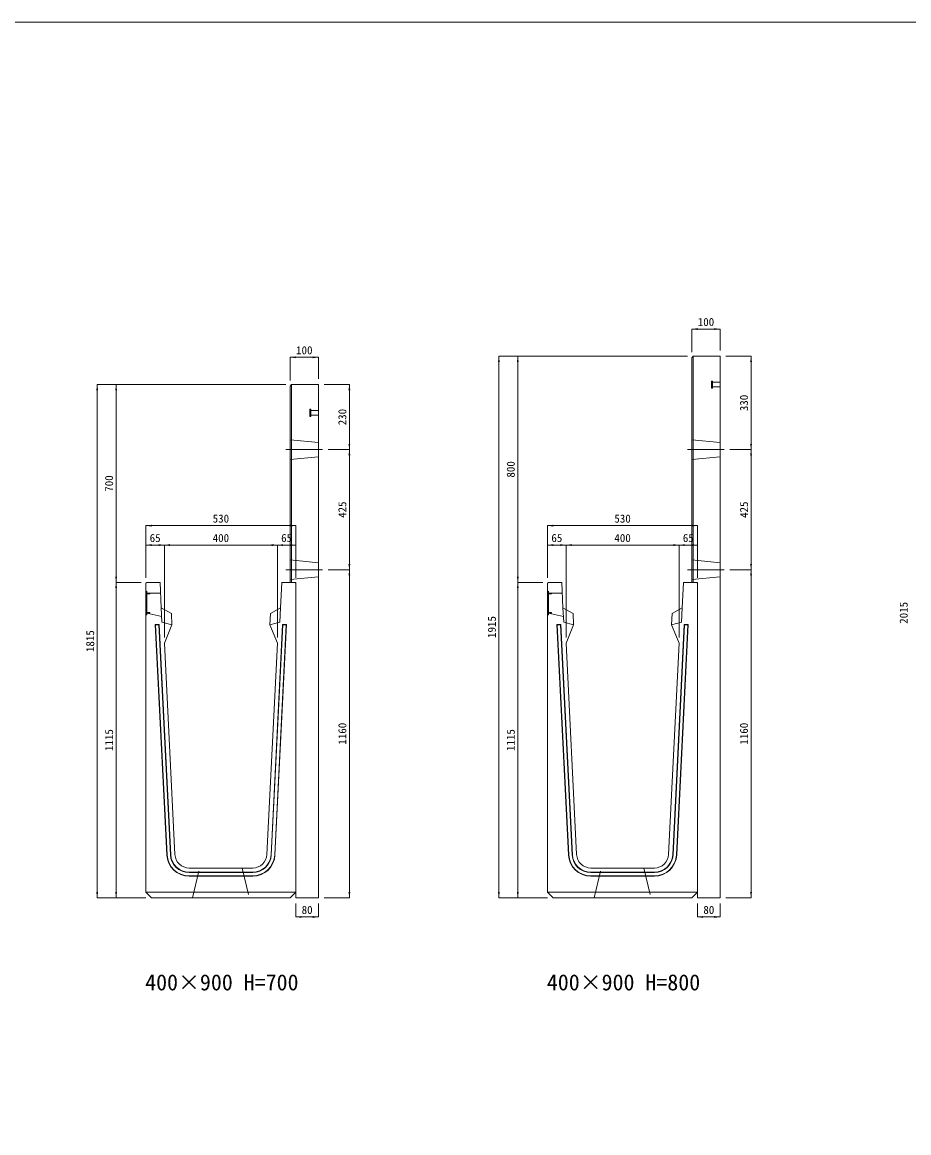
# Model space of a CAD drawing. Units: millimetres at full size. Extents: x -7442 to 51876, y 9625 to 40052.
# Drawn here: x 27172 to 30308, y 16439 to 20368 of the extents above; entities that cross this region are included whole.
import ezdxf
from ezdxf.enums import TextEntityAlignment as Align

# ---------------------------------------------------------------- set-up
doc = ezdxf.new("R2010")
doc.units = ezdxf.units.MM
doc.header["$LTSCALE"] = 16
for name, pattern in [('DASHED', [7.5, 6, -1.5]), ('USER1', [13.5, 7.5, -6]), ('USER2', [285.75, 190.5, -31.75, 31.75, -31.75])]:
    doc.linetypes.add(name, pattern=pattern)
doc.layers.add('0_2', color=7, linetype='Continuous')
for name, color, linetype, lineweight in [('HOLE', 7, 'DASHED', 9), ('KIJUN', 5, 'Continuous', 9), ('WWAY', 5, 'Continuous', 9), ('寸法線', 7, 'Continuous', 9), ('本体', 2, 'Continuous', 13), ('補助線', 8, 'Continuous', 9), ('ｲﾝｻｰﾄ', 3, 'USER1', 9)]:
    doc.layers.add(name, color=color, linetype=linetype, lineweight=lineweight)
doc.styles.add('ＭＳ ゴシック', font='')
doc.styles.get('ＭＳ ゴシック').set_extended_font_data('MS Gothic')

# ---------------------------------------------------------------- blocks, each defined once
blk = doc.blocks.new('filled_arrow')
at = {"color": 0, "linetype": 'Continuous', "lineweight": -2}
blk.add_solid([(7.5, 1.25), (0, 0), (7.5, -1.25)], dxfattribs=at)

msp = doc.modelspace()

# ---------------------------------------------------------------- linework, layer by layer
at = {"layer": 'HOLE'}
for points in [[(27799.65, 17375.94), (27949.65, 17375.94), (27974.65, 17270.94), (27774.65, 17270.94)], [(29220.36, 17375.94), (29370.36, 17375.94), (29395.36, 17270.94), (29195.36, 17270.94)]]:
    msp.add_lwpolyline(points, close=True, dxfattribs=at)
at = {"layer": 'KIJUN'}
for p, q in [((27643.34, 18235.94), (27642.29, 18236.94)), ((27656.31, 18236.94), (27655.35, 18235.94)), ((27655.35, 18235.94), (27696.28, 17422.62)), ((28107, 18236.94), (28066, 17421.97)), ((28092.98, 18236.94), (28093.94, 18235.94)), ((28105.95, 18235.94), (28107, 18236.94)), ((29064.05, 18235.94), (29063, 18236.94)), ((29077.02, 18236.94), (29076.07, 18235.94)), ((29076.07, 18235.94), (29116.99, 17422.62)), ((29527.72, 18236.94), (29486.71, 17421.97)), ((29513.7, 18236.94), (29514.65, 18235.94)), ((29526.67, 18235.94), (29527.72, 18236.94)), ((27762.19, 17360.94), (27987.1, 17360.94)), ((27762.19, 17359.94), (27987.1, 17359.94)), ((27987.1, 17347.94), (27762.19, 17347.94)), ((27987.1, 17346.94), (27762.19, 17346.94)), ((29182.91, 17360.94), (29407.81, 17360.94)), ((29182.91, 17359.94), (29407.81, 17359.94)), ((29407.81, 17347.94), (29182.91, 17347.94)), ((29407.81, 17346.94), (29182.91, 17346.94))]:
    msp.add_line(p, q, dxfattribs=at)
at = {"layer": 'KIJUN', "color": 7, "lineweight": 13}
for p, q in [((28074.65, 18170.94), (28037.03, 17423.43)), ((29495.36, 18170.94), (29457.75, 17423.43)), ((27987.1, 17375.94), (27762.19, 17375.94)), ((29407.81, 17375.94), (29182.91, 17375.94))]:
    msp.add_line(p, q, dxfattribs=at)
at = {"layer": 'KIJUN', "color": 7}
for p, q in [((27609.65, 17290.94), (28139.65, 17290.94)), ((29030.36, 17290.94), (29560.36, 17290.94))]:
    msp.add_line(p, q, dxfattribs=at)
at = {"layer": 'KIJUN', "color": 7, "lineweight": 13}
for points in [[(27712.26, 17423.43), (27674.65, 18170.94), (27701.65, 18235.94), (27699.65, 18275.94), (27663.65, 18295.94), (27659.65, 18385.94), (27612.65, 18385.94), (27609.65, 18382.94), (27609.65, 17290.94), (27629.65, 17270.94), (28119.65, 17270.94), (28139.65, 17290.94), (28139.65, 18382.94), (28136.65, 18385.94), (28089.65, 18385.94), (28085.65, 18295.94), (28049.65, 18275.94), (28047.65, 18235.94), (28074.65, 18170.94)], [(29132.97, 17423.43), (29095.36, 18170.94), (29122.36, 18235.94), (29120.36, 18275.94), (29084.36, 18295.94), (29080.36, 18385.94), (29033.36, 18385.94), (29030.36, 18382.94), (29030.36, 17290.94), (29050.36, 17270.94), (29540.36, 17270.94), (29560.36, 17290.94), (29560.36, 18382.94), (29557.36, 18385.94), (29510.36, 18385.94), (29506.36, 18295.94), (29470.36, 18275.94), (29468.36, 18235.94), (29495.36, 18170.94)]]:
    msp.add_lwpolyline(points, dxfattribs=at)
at = {"layer": 'KIJUN', "color": 7, "linetype": 'DASHED', "lineweight": 13}
for points in [[(27701.65, 18235.94), (27666.31, 18245.94), (27663.65, 18295.94)], [(28047.65, 18235.94), (28082.98, 18245.94), (28085.65, 18295.94)], [(29122.36, 18235.94), (29087.03, 18245.94), (29084.36, 18295.94)], [(29468.36, 18235.94), (29503.69, 18245.94), (29506.36, 18295.94)]]:
    msp.add_lwpolyline(points, dxfattribs=at)
at = {"layer": 'KIJUN'}
for points in [[(27683.29, 17421.97), (27642.29, 18236.94), (27656.31, 18236.94), (27697.27, 17422.67)], [(27684.29, 17422.02), (27643.34, 18235.94), (27655.35, 18235.94)], [(28052.02, 17422.67), (28092.98, 18236.94), (28107, 18236.94)], [(28053.01, 17422.62), (28093.94, 18235.94), (28105.95, 18235.94), (28065, 17422.02)], [(29104.01, 17421.97), (29063, 18236.94), (29077.02, 18236.94), (29117.99, 17422.67)], [(29105.01, 17422.02), (29064.05, 18235.94), (29076.07, 18235.94)], [(29472.73, 17422.67), (29513.7, 18236.94), (29527.72, 18236.94)], [(29473.73, 17422.62), (29514.65, 18235.94), (29526.67, 18235.94), (29485.71, 17422.02)]]:
    msp.add_lwpolyline(points, dxfattribs=at)
for centre, radius, start, end in [((27762.19, 17425.94), 79, 182.88038, 270), ((27762.19, 17425.94), 78, 182.88038, 270), ((27762.19, 17425.94), 66, 182.88038, 270), ((27762.19, 17425.94), 65, 182.88038, 270), ((27987.1, 17425.94), 65, 270, 357.11962), ((27987.1, 17425.94), 66, 270, 357.11962), ((27987.1, 17425.94), 78, 270, 357.11962), ((27987.1, 17425.94), 79, 270, 357.11962), ((29182.91, 17425.94), 79, 182.88038, 270), ((29182.91, 17425.94), 78, 182.88038, 270), ((29182.91, 17425.94), 66, 182.88038, 270), ((29182.91, 17425.94), 65, 182.88038, 270), ((29407.81, 17425.94), 65, 270, 357.11962), ((29407.81, 17425.94), 66, 270, 357.11962), ((29407.81, 17425.94), 78, 270, 357.11962), ((29407.81, 17425.94), 79, 270, 357.11962)]:
    msp.add_arc(centre, radius, start, end, dxfattribs=at)
at = {"layer": 'KIJUN', "color": 7, "lineweight": 13}
for centre, start, end in [((27762.19, 17425.94), 182.88038, 270), ((27987.1, 17425.94), 270, 357.11962), ((29182.91, 17425.94), 182.88038, 270), ((29407.81, 17425.94), 270, 357.11962)]:
    msp.add_arc(centre, 50, start, end, dxfattribs=at)
at = {"layer": 'WWAY', "color": 7, "linetype": 'DASHED', "lineweight": 13}
for points in [[(27609.65, 18355.94), (27612.85, 18353.94), (27612.85, 18271.94), (27609.65, 18269.94)], [(27661.33, 18347.94), (27612.85, 18347.94), (27612.85, 18353.94), (27609.65, 18355.94)], [(29030.36, 18355.94), (29033.56, 18353.94), (29033.56, 18271.94), (29030.36, 18269.94)], [(29082.05, 18347.94), (29033.56, 18347.94), (29033.56, 18353.94), (29030.36, 18355.94)], [(27609.65, 18269.94), (27612.85, 18271.94), (27612.85, 18277.94), (27665.25, 18265.94)], [(29030.36, 18269.94), (29033.56, 18271.94), (29033.56, 18277.94), (29085.96, 18265.94)]]:
    msp.add_lwpolyline(points, dxfattribs=at)
at = {"layer": 'WWAY'}
for points in [[(27610.85, 18352.94), (27612.85, 18352.94), (27612.85, 18272.94), (27610.85, 18272.94)], [(27612.85, 18347.94), (27622.85, 18347.94), (27622.85, 18345.94), (27612.85, 18345.94)], [(29031.56, 18352.94), (29033.56, 18352.94), (29033.56, 18272.94), (29031.56, 18272.94)], [(29033.56, 18347.94), (29043.56, 18347.94), (29043.56, 18345.94), (29033.56, 18345.94)], [(27612.85, 18279.94), (27622.85, 18279.94), (27622.85, 18277.94), (27612.85, 18277.94)], [(29033.56, 18279.94), (29043.56, 18279.94), (29043.56, 18277.94), (29033.56, 18277.94)]]:
    msp.add_lwpolyline(points, close=True, dxfattribs=at)
at = {"layer": '寸法線'}
for p, q in [((29540.36, 19282.38), (29640.36, 19282.38)), ((29540.36, 19200.94), (29540.36, 19282.38)), ((29640.36, 19205.94), (29640.36, 19282.38)), ((28119.65, 19182.38), (28219.65, 19182.38)), ((28119.65, 19100.94), (28119.65, 19182.38)), ((28219.65, 19105.94), (28219.65, 19182.38)), ((28857.89, 17270.94), (28857.89, 19185.94)), ((29525.36, 19185.94), (28857.89, 19185.94)), ((28924.78, 18385.94), (28924.78, 19185.94)), ((29525.36, 19185.94), (28924.78, 19185.94)), ((29660.36, 19185.94), (29749.79, 19185.94)), ((29749.79, 18855.94), (29749.79, 19185.94)), ((27437.17, 17270.94), (27437.17, 19085.94)), ((28104.65, 19085.94), (27437.17, 19085.94)), ((27504.07, 18385.94), (27504.07, 19085.94)), ((28104.65, 19085.94), (27504.07, 19085.94)), ((28239.65, 19085.94), (28329.08, 19085.94)), ((28329.08, 18855.94), (28329.08, 19085.94)), ((28253.72, 18855.94), (28329.08, 18855.94)), ((28253.72, 18855.94), (28329.08, 18855.94)), ((28329.08, 18430.94), (28329.08, 18855.94)), ((29674.43, 18855.94), (29749.79, 18855.94)), ((29674.43, 18855.94), (29749.79, 18855.94)), ((29749.79, 18430.94), (29749.79, 18855.94)), ((27609.65, 18586.95), (28139.65, 18586.95)), ((27609.65, 18402.94), (27609.65, 18586.95)), ((28139.65, 18402.94), (28139.65, 18586.95)), ((29030.36, 18586.95), (29560.36, 18586.95)), ((29030.36, 18402.94), (29030.36, 18586.95)), ((29560.36, 18402.94), (29560.36, 18586.95)), ((27609.65, 18518.27), (27674.65, 18518.27)), ((27609.65, 18402.94), (27609.65, 18518.27)), ((27674.65, 18518.27), (28074.65, 18518.27)), ((27674.65, 18190.94), (27674.65, 18518.27)), ((27674.65, 18190.94), (27674.65, 18518.27)), ((28074.65, 18190.94), (28074.65, 18518.27)), ((28074.65, 18518.27), (28139.65, 18518.27)), ((28074.65, 18190.94), (28074.65, 18518.27)), ((28139.65, 18402.94), (28139.65, 18518.27)), ((29030.36, 18518.27), (29095.36, 18518.27)), ((29030.36, 18402.94), (29030.36, 18518.27)), ((29095.36, 18518.27), (29495.36, 18518.27)), ((29095.36, 18190.94), (29095.36, 18518.27)), ((29095.36, 18190.94), (29095.36, 18518.27)), ((29495.36, 18190.94), (29495.36, 18518.27)), ((29495.36, 18518.27), (29560.36, 18518.27)), ((29495.36, 18190.94), (29495.36, 18518.27)), ((29560.36, 18402.94), (29560.36, 18518.27)), ((28253.72, 18430.94), (28329.08, 18430.94)), ((28253.72, 18430.94), (28329.08, 18430.94)), ((28329.08, 17270.94), (28329.08, 18430.94)), ((29674.43, 18430.94), (29749.79, 18430.94)), ((29674.43, 18430.94), (29749.79, 18430.94)), ((29749.79, 17270.94), (29749.79, 18430.94)), ((27504.07, 17270.94), (27504.07, 18385.94)), ((27592.65, 18385.94), (27504.07, 18385.94)), ((27592.65, 18385.94), (27504.07, 18385.94)), ((28924.78, 17270.94), (28924.78, 18385.94)), ((29013.36, 18385.94), (28924.78, 18385.94)), ((29013.36, 18385.94), (28924.78, 18385.94)), ((27609.65, 17270.94), (27437.17, 17270.94)), ((27609.65, 17270.94), (27504.07, 17270.94)), ((28139.65, 17250.94), (28139.65, 17202.68)), ((28219.65, 17250.94), (28219.65, 17202.68)), ((28239.65, 17270.94), (28329.08, 17270.94)), ((29030.36, 17270.94), (28857.89, 17270.94)), ((29030.36, 17270.94), (28924.78, 17270.94)), ((29560.36, 17250.94), (29560.36, 17202.68)), ((29640.36, 17250.94), (29640.36, 17202.68)), ((29660.36, 17270.94), (29749.79, 17270.94)), ((28139.65, 17202.68), (28219.65, 17202.68)), ((29560.36, 17202.68), (29640.36, 17202.68))]:
    msp.add_line(p, q, dxfattribs=at)
at = {"layer": '寸法線', "linetype": 'USER2'}
for p, q in [((28233.72, 18855.94), (28104.45, 18855.94)), ((29654.43, 18855.94), (29525.16, 18855.94)), ((28233.72, 18430.94), (28104.45, 18430.94)), ((29654.43, 18430.94), (29525.16, 18430.94))]:
    msp.add_line(p, q, dxfattribs=at)
at = {"layer": '本体', "color": 4, "lineweight": 5}
for p, q in [((29545.36, 19185.94), (29545.36, 18385.94)), ((28124.65, 19085.94), (28124.65, 18385.94))]:
    msp.add_line(p, q, dxfattribs=at)
at = {"layer": '本体', "linetype": 'USER1', "lineweight": 9}
for p, q in [((28119.65, 18890.94), (28219.65, 18880.94)), ((29540.36, 18890.94), (29640.36, 18880.94)), ((28119.65, 18820.94), (28219.65, 18830.94)), ((29540.36, 18820.94), (29640.36, 18830.94)), ((28119.65, 18465.94), (28219.65, 18455.94)), ((29540.36, 18465.94), (29640.36, 18455.94)), ((28119.65, 18395.94), (28219.65, 18405.94)), ((29540.36, 18395.94), (29640.36, 18405.94))]:
    msp.add_line(p, q, dxfattribs=at)
at = {"layer": '本体'}
for points in [[(29540.36, 19180.94), (29545.36, 19185.94), (29640.36, 19185.94), (29640.36, 17270.94), (29560.36, 17270.94), (29560.36, 18385.94), (29540.36, 18385.94)], [(28119.65, 19080.94), (28124.65, 19085.94), (28219.65, 19085.94), (28219.65, 17270.94), (28139.65, 17270.94), (28139.65, 18385.94), (28119.65, 18385.94)]]:
    msp.add_lwpolyline(points, close=True, dxfattribs=at)
at = {"layer": '補助線', "color": 1, "lineweight": 13}
msp.add_lwpolyline([(20169.95, 20367.8), (33544.47, 20367.8), (33544.47, 12453.64), (20169.95, 12453.64)], close=True, dxfattribs=at)
at = {"layer": 'ｲﾝｻｰﾄ'}
for p, q in [((29610.36, 19098.44), (29610.36, 19073.44)), ((29613.36, 19098.44), (29610.36, 19098.44)), ((29613.36, 19098.44), (29613.36, 19073.44)), ((29640.36, 19094.44), (29613.36, 19094.44)), ((29640.36, 19094.44), (29640.36, 19077.44)), ((29613.36, 19073.44), (29610.36, 19073.44)), ((29640.36, 19077.44), (29613.36, 19077.44)), ((28189.64, 18998.44), (28189.64, 18973.44)), ((28192.65, 18998.44), (28189.64, 18998.44)), ((28192.65, 18998.44), (28192.65, 18973.44)), ((28219.65, 18994.44), (28192.65, 18994.44)), ((28219.65, 18977.44), (28192.65, 18977.44)), ((28219.65, 18994.44), (28219.65, 18977.44)), ((28192.65, 18973.44), (28189.64, 18973.44))]:
    msp.add_line(p, q, dxfattribs=at)

# ---------------------------------------------------------------- block references
at = {"layer": '寸法線', "xscale": 2.67, "yscale": 2.67}
for p in [(29540.36, 19282.38), (28119.65, 19182.38), (27609.65, 18586.95), (29030.36, 18586.95), (27609.65, 18518.27), (27674.65, 18518.27), (28074.65, 18518.27), (29030.36, 18518.27), (29095.36, 18518.27), (29495.36, 18518.27), (28139.65, 17202.68), (29560.36, 17202.68)]:
    msp.add_blockref('filled_arrow', p, dxfattribs=at)
for p, rotation in [((29640.36, 19282.38), 180), ((28219.65, 19182.38), 180), ((28857.89, 19185.94), 270), ((28924.78, 19185.94), 270), ((29749.79, 19185.94), 270), ((27437.17, 19085.94), 270), ((27504.07, 19085.94), 270), ((28329.08, 19085.94), 270), ((28329.08, 18855.94), 90), ((29749.79, 18855.94), 90), ((28329.08, 18855.94), 270), ((29749.79, 18855.94), 270), ((28139.65, 18586.95), 180), ((29560.36, 18586.95), 180), ((27674.65, 18518.27), 180), ((28074.65, 18518.27), 180), ((28139.65, 18518.27), 180), ((29095.36, 18518.27), 180), ((29495.36, 18518.27), 180), ((29560.36, 18518.27), 180), ((28329.08, 18430.94), 90), ((28329.08, 18430.94), 270), ((29749.79, 18430.94), 90), ((29749.79, 18430.94), 270), ((27504.07, 18385.94), 90), ((27504.07, 18385.94), 270), ((28924.78, 18385.94), 90), ((28924.78, 18385.94), 270), ((27437.17, 17270.94), 90), ((27504.07, 17270.94), 90), ((28329.08, 17270.94), 90), ((28857.89, 17270.94), 90), ((28924.78, 17270.94), 90), ((29749.79, 17270.94), 90), ((28219.65, 17202.68), 180), ((29640.36, 17202.68), 180)]:
    msp.add_blockref('filled_arrow', p, dxfattribs=dict(at, rotation=rotation))

# ---------------------------------------------------------------- texts
at = {"layer": '0_2', "style": 'ＭＳ ゴシック'}
for s, p in [('400×900 H=700', (27606.77, 16925.92)), ('400×900 H=800', (29027.49, 16925.92))]:
    msp.add_text(s, height=56.96, dxfattribs=at).set_placement(p, align=Align.BOTTOM_LEFT)
at = {"layer": '寸法線', "style": 'ＭＳ ゴシック'}
for s, p in [('100', (29590.36, 19307.38)), ('100', (28169.65, 19207.38)), ('530', (27874.65, 18611.95)), ('530', (29295.36, 18611.95)), ('65', (27642.15, 18543.27)), ('400', (27874.65, 18543.27)), ('65', (28107.15, 18543.27)), ('65', (29062.86, 18543.27)), ('400', (29295.36, 18543.27)), ('65', (29527.86, 18543.27)), ('80', (28179.65, 17227.68)), ('80', (29600.36, 17227.68))]:
    msp.add_text(s, height=28.48, dxfattribs=at).set_placement(p, align=Align.MIDDLE_CENTER)
for s, p in [('330', (29724.79, 19020.94)), ('230', (28304.08, 18970.94)), ('800', (28899.78, 18785.94)), ('700', (27479.07, 18735.94)), ('425', (28304.08, 18643.44)), ('425', (29724.79, 18643.44)), ('2015', (30289.47, 18278.44)), ('1915', (28832.89, 18228.44)), ('1815', (27412.17, 18178.44)), ('1160', (28304.08, 17850.94)), ('1160', (29724.79, 17850.94)), ('1115', (27479.07, 17828.44)), ('1115', (28899.78, 17828.44))]:
    msp.add_text(s, height=28.48, rotation=90, dxfattribs=at).set_placement(p, align=Align.MIDDLE_CENTER)

doc.saveas('drawing.dxf')
